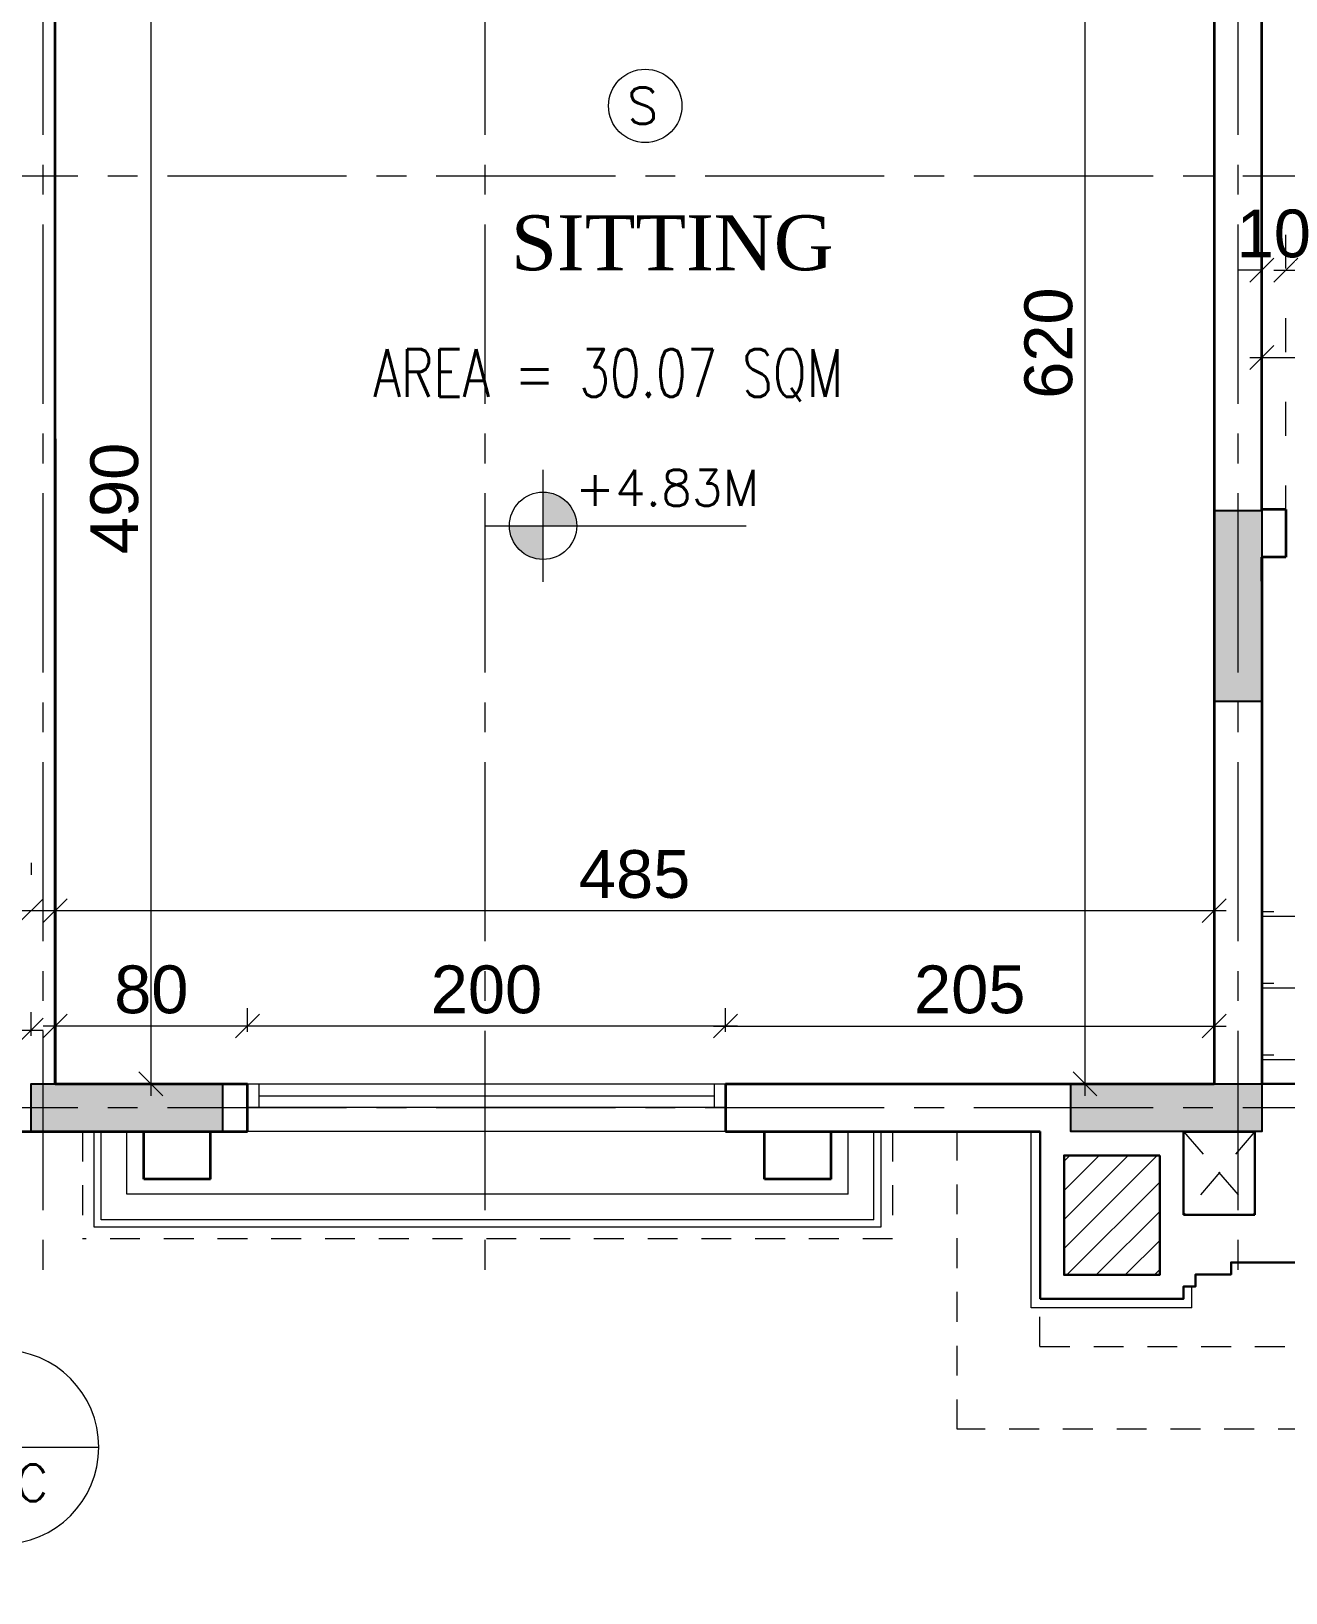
# Model space of a CAD drawing. Header units: millimetres. Extents: x -11627 to -10952, y 10244 to 10588.
# Drawn here: x -11317.61 to -11312.36, y 10448.3 to 10454.83 of the extents above; entities that cross this region are included whole.
import ezdxf
from ezdxf.enums import TextEntityAlignment as Align

# ---------------------------------------------------------------- set-up
doc = ezdxf.new("R2010")
doc.units = ezdxf.units.MM
doc.header["$PDMODE"] = 35
for name, pattern in [('DOT', [0.25, 0, -0.25]), ('GROUND FLOOR XREF - option 3$0$FATHER FR$0$CENTER2', [1.125, 0.75, -0.125, 0.125, -0.125]), ('HIDDEN2', [0.1875, 0.125, -0.0625])]:
    doc.linetypes.add(name, pattern=pattern)
doc.layers.get('0').update_dxf_attribs({"lineweight": 5})
doc.layers.get('DEFPOINTS').update_dxf_attribs({"lineweight": 5})
for name, color, linetype, lineweight in [('A-AXIS LINE', 8, 'GROUND FLOOR XREF - option 3$0$FATHER FR$0$CENTER2', 0), ('A-GEN DIMS INTERNAL', 86, 'Continuous', 5), ('A-LEVEL TAG', 23, 'Continuous', 9), ('A-STAIRS', 5, 'Continuous', 9), ('A-TEXT', 3, 'Continuous', 13), ('A-WALL', 4, 'Continuous', 30), ('CIRCLE', 57, 'Continuous', 5), ('DIM IN', 191, 'Continuous', 5), ('FIRE', 2, 'Continuous', 5), ('IDIM', 15, 'Continuous', 0), ('S-COL HATCH', 5, 'Continuous', 15), ('STAIR', 34, 'Continuous', 5), ('SYMBOLS LEVEL', 233, 'Continuous', 5), ('text1', 32, 'Continuous', 9), ('WALLS', 4, 'Continuous', 35), ('Window', 57, 'Continuous', 13)]:
    doc.layers.add(name, color=color, linetype=linetype, lineweight=lineweight)
for name, color, linetype in [('A-SECTION LINE', 230, 'GROUND FLOOR XREF - option 3$0$FATHER FR$0$CENTER2'), ('CivilDefense', 2, 'Continuous'), ('col1', 6, 'Continuous')]:
    doc.layers.add(name, color=color, linetype=linetype)
doc.styles.add('GROUND FLOOR XREF - option 3$0$STYLE1', font='arial.ttf', dxfattribs={"height": 0.2})
doc.styles.add('ROMANS', font='romans.shx', dxfattribs={"width": 0.85})
doc.styles.add('Section-Numbers', font='ROMANS.shx', dxfattribs={"height": 0.1875})
doc.styles.add('SIMPLEX', font='romans.shx', dxfattribs={"width": 0.75})
doc.styles.add('STYLE2', font='times.ttf', dxfattribs={"height": 0.25})
doc.styles.add('T20-200', font='ROMANS.SHX', dxfattribs={"height": 0.4})
doc.dimstyles.new('DIM 100', dxfattribs={"dimtxt": 0.2, "dimasz": 0.1, "dimexe": 0.15, "dimexo": 0.2, "dimgap": 0.05, "dimtad": 1, "dimdec": 0, "dimlfac": 100, "dimzin": 1, "dimdsep": 46, "dimtxsty": 'GROUND FLOOR XREF - option 3$0$STYLE1', "dimblk": 'OBLIQUE', "dimcen": 0.02, "dimdle": 0.05, "dimclrd": 256, "dimclre": 6, "dimclrt": 3, "dimadec": 1, "dimazin": 0, "dimtfac": 0.9, "dimtdec": 0, "dimtix": 1, "dimtofl": 0, "dimtmove": 2, "dimatfit": 3, "dimldrblk": 'ARCHTICK', "dimfxl": 1, "dimtolj": 1, "dimtzin": 12, "dimlwd": -1, "dimlwe": -1, "dimarcsym": 0})

# ---------------------------------------------------------------- blocks, each defined once
blk = doc.blocks.new('_Oblique')
at = {"color": 0, "linetype": 'ByBlock', "lineweight": -2}
blk.add_line((-0.5, -0.5), (0.5, 0.5), dxfattribs=at)
blk = doc.blocks.new('*D1029')
at = {"layer": 'A-GEN DIMS INTERNAL', "color": 6, "linetype": 'DOT', "transparency": 16777216}
for p, q in [((-11317.5061, 10450.6256), (-11317.5061, 10451.3)), ((-11312.6561, 10450.6256), (-11312.6561, 10451.3))]:
    blk.add_line(p, q, dxfattribs=at)
at = {"layer": 'A-GEN DIMS INTERNAL', "transparency": 16777216}
blk.add_line((-11312.6061, 10451.15), (-11317.5561, 10451.15), dxfattribs=at)
at = {"layer": 'DEFPOINTS', "color": 0, "transparency": 16777216}
for p in [(-11317.5061, 10451.15), (-11317.5061, 10450.4256), (-11312.6561, 10450.4256)]:
    blk.add_point(p, dxfattribs=at)
at = {"layer": 'A-GEN DIMS INTERNAL', "transparency": 16777216, "xscale": 0.1, "yscale": 0.1, "zscale": 0.1, "rotation": 180}
blk.add_blockref('_Oblique', (-11317.5061, 10451.15), dxfattribs=at)
at = {"layer": 'A-GEN DIMS INTERNAL', "transparency": 16777216, "xscale": 0.1, "yscale": 0.1, "zscale": 0.1}
blk.add_blockref('_Oblique', (-11312.6561, 10451.15), dxfattribs=at)
at = {"layer": 'A-GEN DIMS INTERNAL', "color": 3, "transparency": 16777216, "insert": (-11315.0811, 10451.3021), "char_height": 0.2, "attachment_point": 5, "style": 'GROUND FLOOR XREF - option 3$0$STYLE1'}
blk.add_mtext('\\A1;485', dxfattribs=at)
blk = doc.blocks.new('_ArchTick')
at = {"color": 0, "linetype": 'ByBlock', "const_width": 0.15}
blk.add_lwpolyline([(-0.5, -0.5), (0.5, 0.5)], dxfattribs=at)
blk = doc.blocks.new('*D1031')
at = {"layer": 'A-GEN DIMS INTERNAL', "transparency": 16777216}
blk.add_line((-11313.1963, 10456.6756), (-11313.1963, 10450.3756), dxfattribs=at)
at = {"layer": 'A-GEN DIMS INTERNAL', "color": 6, "linetype": 'DOT', "transparency": 16777216}
for p, q in [((-11315.7113, 10456.6256), (-11313.0463, 10456.6256)), ((-11313.3458, 10450.4256), (-11313.0463, 10450.4256))]:
    blk.add_line(p, q, dxfattribs=at)
at = {"layer": 'DEFPOINTS', "color": 0, "transparency": 16777216}
for p in [(-11315.9113, 10456.6256), (-11313.5458, 10450.4256), (-11313.1963, 10450.4256)]:
    blk.add_point(p, dxfattribs=at)
at = {"layer": 'A-GEN DIMS INTERNAL', "transparency": 16777216, "xscale": 0.1, "yscale": 0.1, "zscale": 0.1}
for p, rotation in [((-11313.1963, 10456.6256), 90), ((-11313.1963, 10450.4256), 270)]:
    blk.add_blockref('_Oblique', p, dxfattribs=dict(at, rotation=rotation))
at = {"layer": 'A-GEN DIMS INTERNAL', "color": 3, "transparency": 16777216, "insert": (-11313.3484, 10453.5256), "char_height": 0.2, "attachment_point": 5, "rotation": 90, "style": 'GROUND FLOOR XREF - option 3$0$STYLE1'}
blk.add_mtext('\\A1;620', dxfattribs=at)
blk = doc.blocks.new('*D1035')
at = {"layer": 'A-GEN DIMS INTERNAL', "color": 6, "linetype": 'DOT', "transparency": 16777216}
for p, q in [((-11317.6061, 10451.35), (-11317.6061, 10451.3)), ((-11321.6061, 10450.9135), (-11321.6061, 10451.3))]:
    blk.add_line(p, q, dxfattribs=at)
at = {"layer": 'A-GEN DIMS INTERNAL', "transparency": 16777216}
blk.add_line((-11317.5561, 10451.15), (-11321.6561, 10451.15), dxfattribs=at)
at = {"layer": 'DEFPOINTS', "color": 0, "transparency": 16777216}
for p in [(-11321.6061, 10451.15), (-11317.6061, 10451.15), (-11321.6061, 10450.7135)]:
    blk.add_point(p, dxfattribs=at)
at = {"layer": 'A-GEN DIMS INTERNAL', "transparency": 16777216, "xscale": 0.1, "yscale": 0.1, "zscale": 0.1, "rotation": 180}
blk.add_blockref('_Oblique', (-11321.6061, 10451.15), dxfattribs=at)
at = {"layer": 'A-GEN DIMS INTERNAL', "transparency": 16777216, "xscale": 0.1, "yscale": 0.1, "zscale": 0.1}
blk.add_blockref('_Oblique', (-11317.6061, 10451.15), dxfattribs=at)
at = {"layer": 'A-GEN DIMS INTERNAL', "color": 3, "transparency": 16777216, "insert": (-11319.6061, 10451.3021), "char_height": 0.2, "attachment_point": 5, "style": 'GROUND FLOOR XREF - option 3$0$STYLE1'}
blk.add_mtext('\\A1;400', dxfattribs=at)
blk = doc.blocks.new('*D1056')
at = {"layer": 'A-GEN DIMS INTERNAL', "color": 6, "linetype": 'DOT', "transparency": 16777216}
for p, q in [((-11318.5061, 10450.6256), (-11318.5061, 10450.8002)), ((-11317.6061, 10450.6256), (-11317.6061, 10450.8002))]:
    blk.add_line(p, q, dxfattribs=at)
at = {"layer": 'A-GEN DIMS INTERNAL', "transparency": 16777216}
blk.add_line((-11318.5561, 10450.6502), (-11317.5561, 10450.6502), dxfattribs=at)
at = {"layer": 'DEFPOINTS', "color": 0, "transparency": 16777216}
for p in [(-11317.6061, 10450.6502), (-11318.5061, 10450.4256), (-11317.6061, 10450.4256)]:
    blk.add_point(p, dxfattribs=at)
at = {"layer": 'A-GEN DIMS INTERNAL', "transparency": 16777216, "xscale": 0.1, "yscale": 0.1, "zscale": 0.1, "rotation": 180}
blk.add_blockref('_Oblique', (-11318.5061, 10450.6502), dxfattribs=at)
at = {"layer": 'A-GEN DIMS INTERNAL', "transparency": 16777216, "xscale": 0.1, "yscale": 0.1, "zscale": 0.1}
blk.add_blockref('_Oblique', (-11317.6061, 10450.6502), dxfattribs=at)
at = {"layer": 'A-GEN DIMS INTERNAL', "color": 3, "transparency": 16777216, "insert": (-11318.0561, 10450.8023), "char_height": 0.2, "attachment_point": 5, "style": 'GROUND FLOOR XREF - option 3$0$STYLE1'}
blk.add_mtext('\\A1;90', dxfattribs=at)
blk = doc.blocks.new('*D1057')
at = {"layer": 'A-GEN DIMS INTERNAL', "transparency": 16777216}
blk.add_line((-11317.1053, 10455.3756), (-11317.1053, 10450.3756), dxfattribs=at)
at = {"layer": 'A-GEN DIMS INTERNAL', "color": 6, "linetype": 'DOT', "transparency": 16777216}
for p, q in [((-11317.0806, 10455.3256), (-11316.9553, 10455.3256)), ((-11317.0806, 10450.4256), (-11316.9553, 10450.4256))]:
    blk.add_line(p, q, dxfattribs=at)
at = {"layer": 'DEFPOINTS', "color": 0, "transparency": 16777216}
for p in [(-11317.2806, 10455.3256), (-11317.2806, 10450.4256), (-11317.1053, 10450.4256)]:
    blk.add_point(p, dxfattribs=at)
at = {"layer": 'A-GEN DIMS INTERNAL', "transparency": 16777216, "xscale": 0.1, "yscale": 0.1, "zscale": 0.1}
for p, rotation in [((-11317.1053, 10455.3256), 90), ((-11317.1053, 10450.4256), 270)]:
    blk.add_blockref('_Oblique', p, dxfattribs=dict(at, rotation=rotation))
at = {"layer": 'A-GEN DIMS INTERNAL', "color": 3, "transparency": 16777216, "insert": (-11317.2574, 10452.8756), "char_height": 0.2, "attachment_point": 5, "rotation": 90, "style": 'GROUND FLOOR XREF - option 3$0$STYLE1'}
blk.add_mtext('\\A1;490', dxfattribs=at)
blk = doc.blocks.new('*D1079')
at = {"layer": 'A-GEN DIMS INTERNAL', "color": 6, "linetype": 'DOT', "transparency": 16777216}
for p, q in [((-11314.7011, 10450.6425), (-11314.7011, 10450.8172)), ((-11312.6561, 10450.6425), (-11312.6561, 10450.8172))]:
    blk.add_line(p, q, dxfattribs=at)
at = {"layer": 'A-GEN DIMS INTERNAL', "transparency": 16777216}
blk.add_line((-11314.7511, 10450.6672), (-11312.6061, 10450.6672), dxfattribs=at)
at = {"layer": 'DEFPOINTS', "color": 0, "transparency": 16777216}
for p in [(-11312.6561, 10450.6672), (-11314.7011, 10450.4425, 5.562), (-11312.6561, 10450.4425)]:
    blk.add_point(p, dxfattribs=at)
at = {"layer": 'A-GEN DIMS INTERNAL', "transparency": 16777216, "xscale": 0.1, "yscale": 0.1, "zscale": 0.1, "rotation": 180}
blk.add_blockref('_Oblique', (-11314.7011, 10450.6672), dxfattribs=at)
at = {"layer": 'A-GEN DIMS INTERNAL', "transparency": 16777216, "xscale": 0.1, "yscale": 0.1, "zscale": 0.1}
blk.add_blockref('_Oblique', (-11312.6561, 10450.6672), dxfattribs=at)
at = {"layer": 'A-GEN DIMS INTERNAL', "color": 3, "transparency": 16777216, "insert": (-11313.6786, 10450.8193), "char_height": 0.2, "attachment_point": 5, "style": 'GROUND FLOOR XREF - option 3$0$STYLE1'}
blk.add_mtext('\\A1;205', dxfattribs=at)
blk = doc.blocks.new('*D1080')
at = {"layer": 'A-GEN DIMS INTERNAL', "color": 6, "linetype": 'DOT', "transparency": 16777216}
for p, q in [((-11316.7011, 10450.6425), (-11316.7011, 10450.8172)), ((-11314.7011, 10450.6425), (-11314.7011, 10450.8172))]:
    blk.add_line(p, q, dxfattribs=at)
at = {"layer": 'A-GEN DIMS INTERNAL', "transparency": 16777216}
blk.add_line((-11314.6511, 10450.6672), (-11316.7511, 10450.6672), dxfattribs=at)
at = {"layer": 'DEFPOINTS', "color": 0, "transparency": 16777216}
for p in [(-11316.7011, 10450.6672), (-11316.7011, 10450.4425, 5.562), (-11314.7011, 10450.4425, 5.562)]:
    blk.add_point(p, dxfattribs=at)
at = {"layer": 'A-GEN DIMS INTERNAL', "transparency": 16777216, "xscale": 0.1, "yscale": 0.1, "zscale": 0.1, "rotation": 180}
blk.add_blockref('_Oblique', (-11316.7011, 10450.6672), dxfattribs=at)
at = {"layer": 'A-GEN DIMS INTERNAL', "transparency": 16777216, "xscale": 0.1, "yscale": 0.1, "zscale": 0.1}
blk.add_blockref('_Oblique', (-11314.7011, 10450.6672), dxfattribs=at)
at = {"layer": 'A-GEN DIMS INTERNAL', "color": 3, "transparency": 16777216, "insert": (-11315.7011, 10450.8193), "char_height": 0.2, "attachment_point": 5, "style": 'GROUND FLOOR XREF - option 3$0$STYLE1'}
blk.add_mtext('\\A1;200', dxfattribs=at)
blk = doc.blocks.new('*D1081')
at = {"layer": 'A-GEN DIMS INTERNAL', "color": 6, "linetype": 'DOT', "transparency": 16777216}
for p, q in [((-11317.5061, 10450.6425), (-11317.5061, 10450.8172)), ((-11316.7011, 10450.6425), (-11316.7011, 10450.8172))]:
    blk.add_line(p, q, dxfattribs=at)
at = {"layer": 'A-GEN DIMS INTERNAL', "transparency": 16777216}
blk.add_line((-11316.6511, 10450.6672), (-11317.5561, 10450.6672), dxfattribs=at)
at = {"layer": 'DEFPOINTS', "color": 0, "transparency": 16777216}
for p in [(-11317.5061, 10450.6672), (-11317.5061, 10450.4425), (-11316.7011, 10450.4425, 5.562)]:
    blk.add_point(p, dxfattribs=at)
at = {"layer": 'A-GEN DIMS INTERNAL', "transparency": 16777216, "xscale": 0.1, "yscale": 0.1, "zscale": 0.1, "rotation": 180}
blk.add_blockref('_Oblique', (-11317.5061, 10450.6672), dxfattribs=at)
at = {"layer": 'A-GEN DIMS INTERNAL', "transparency": 16777216, "xscale": 0.1, "yscale": 0.1, "zscale": 0.1}
blk.add_blockref('_Oblique', (-11316.7011, 10450.6672), dxfattribs=at)
at = {"layer": 'A-GEN DIMS INTERNAL', "color": 3, "transparency": 16777216, "insert": (-11317.1036, 10450.8193), "char_height": 0.2, "attachment_point": 5, "style": 'GROUND FLOOR XREF - option 3$0$STYLE1'}
blk.add_mtext('\\A1;80', dxfattribs=at)
blk = doc.blocks.new('*D1082')
at = {"layer": 'A-GEN DIMS INTERNAL', "transparency": 16777216}
blk.add_line((-11311.8268, 10461.2756), (-11311.8268, 10452.7794), dxfattribs=at)
at = {"layer": 'A-GEN DIMS INTERNAL', "color": 6, "linetype": 'DOT', "transparency": 16777216}
for p, q in [((-11312.2561, 10461.2256), (-11311.6768, 10461.2256)), ((-11312.2561, 10452.8294), (-11311.6768, 10452.8294))]:
    blk.add_line(p, q, dxfattribs=at)
at = {"layer": 'DEFPOINTS', "color": 0, "transparency": 16777216}
for p in [(-11312.4561, 10461.2256), (-11312.4561, 10452.8294), (-11311.8268, 10452.8294)]:
    blk.add_point(p, dxfattribs=at)
at = {"layer": 'A-GEN DIMS INTERNAL', "transparency": 16777216, "xscale": 0.1, "yscale": 0.1, "zscale": 0.1}
for p, rotation in [((-11311.8268, 10461.2256), 90), ((-11311.8268, 10452.8294), 270)]:
    blk.add_blockref('_Oblique', p, dxfattribs=dict(at, rotation=rotation))
at = {"layer": 'A-GEN DIMS INTERNAL', "color": 3, "transparency": 16777216, "insert": (-11311.9789, 10457.0275), "char_height": 0.2, "attachment_point": 5, "rotation": 90, "style": 'GROUND FLOOR XREF - option 3$0$STYLE1'}
blk.add_mtext('\\A1;840', dxfattribs=at)
blk = doc.blocks.new('TGTGTGTGTGTGTG')
at = {"layer": 'A-AXIS LINE'}
for p, q in [((-11392.0385, 10474.272), (-11392.0385, 10449.6118)), ((-11390.1885, 10474.272), (-11390.1885, 10449.6118)), ((-11387.0367, 10474.272), (-11387.0367, 10449.6118)), ((-11398.2667, 10454.2256), (-11373.8915, 10454.2256)), ((-11398.2667, 10450.3256), (-11373.8915, 10450.3256))]:
    blk.add_line(p, q, dxfattribs=at)
blk = doc.blocks.new('*D1097')
at = {"layer": 'A-GEN DIMS INTERNAL', "color": 6, "linetype": 'DOT', "transparency": 16777216}
for p, q in [((-11312.3561, 10452.7874), (-11312.3561, 10453.9811)), ((-11309.8061, 10452.8294), (-11309.8061, 10453.9811))]:
    blk.add_line(p, q, dxfattribs=at)
at = {"layer": 'A-GEN DIMS INTERNAL', "transparency": 16777216}
blk.add_line((-11312.4061, 10453.8311), (-11309.7561, 10453.8311), dxfattribs=at)
at = {"layer": 'DEFPOINTS', "color": 0, "transparency": 16777216}
for p in [(-11309.8061, 10453.8311), (-11309.8061, 10452.6294), (-11312.3561, 10452.5874)]:
    blk.add_point(p, dxfattribs=at)
at = {"layer": 'A-GEN DIMS INTERNAL', "transparency": 16777216, "xscale": 0.1, "yscale": 0.1, "zscale": 0.1, "rotation": 180}
blk.add_blockref('_Oblique', (-11312.3561, 10453.8311), dxfattribs=at)
at = {"layer": 'A-GEN DIMS INTERNAL', "transparency": 16777216, "xscale": 0.1, "yscale": 0.1, "zscale": 0.1}
blk.add_blockref('_Oblique', (-11309.8061, 10453.8311), dxfattribs=at)
at = {"layer": 'A-GEN DIMS INTERNAL', "color": 3, "transparency": 16777216, "insert": (-11311.0811, 10453.9832), "char_height": 0.2, "attachment_point": 5, "style": 'GROUND FLOOR XREF - option 3$0$STYLE1'}
blk.add_mtext('\\A1;255', dxfattribs=at)
blk = doc.blocks.new('*D1098')
at = {"layer": 'A-GEN DIMS INTERNAL', "color": 6, "linetype": 'DOT', "transparency": 16777216}
for p, q in [((-11312.4561, 10452.8294), (-11312.4561, 10453.9811)), ((-11312.3561, 10452.8294), (-11312.3561, 10453.9811))]:
    blk.add_line(p, q, dxfattribs=at)
at = {"layer": 'A-GEN DIMS INTERNAL', "transparency": 16777216}
for p, q in [((-11312.4561, 10453.8311), (-11312.5561, 10453.8311)), ((-11312.3561, 10453.8311), (-11312.2561, 10453.8311))]:
    blk.add_line(p, q, dxfattribs=at)
at = {"layer": 'DEFPOINTS', "color": 0, "transparency": 16777216}
for p in [(-11312.4561, 10453.8311), (-11312.4561, 10452.6294), (-11312.3561, 10452.6294)]:
    blk.add_point(p, dxfattribs=at)
at = {"layer": 'A-GEN DIMS INTERNAL', "transparency": 16777216, "xscale": 0.1, "yscale": 0.1, "zscale": 0.1}
blk.add_blockref('_Oblique', (-11312.4561, 10453.8311), dxfattribs=at)
at = {"layer": 'A-GEN DIMS INTERNAL', "transparency": 16777216, "xscale": 0.1, "yscale": 0.1, "zscale": 0.1, "rotation": 180}
blk.add_blockref('_Oblique', (-11312.3561, 10453.8311), dxfattribs=at)
at = {"layer": 'A-GEN DIMS INTERNAL', "color": 3, "transparency": 16777216, "insert": (-11312.4061, 10453.9832), "char_height": 0.2, "attachment_point": 5, "style": 'GROUND FLOOR XREF - option 3$0$STYLE1'}
blk.add_mtext('\\A1;10', dxfattribs=at)
blk = doc.blocks.new('*D1100')
at = {"layer": 'A-GEN DIMS INTERNAL', "transparency": 16777216}
blk.add_line((-11312.5061, 10453.4655), (-11309.6561, 10453.4655), dxfattribs=at)
at = {"layer": 'A-GEN DIMS INTERNAL', "color": 6, "linetype": 'DOT', "transparency": 16777216}
for p, q in [((-11312.4561, 10453.3466), (-11312.4561, 10453.3155)), ((-11309.7061, 10453.3466), (-11309.7061, 10453.3155))]:
    blk.add_line(p, q, dxfattribs=at)
at = {"layer": 'DEFPOINTS', "color": 0, "transparency": 16777216}
for p in [(-11312.4561, 10453.5466), (-11309.7061, 10453.5466), (-11309.7061, 10453.4655)]:
    blk.add_point(p, dxfattribs=at)
at = {"layer": 'A-GEN DIMS INTERNAL', "transparency": 16777216, "xscale": 0.1, "yscale": 0.1, "zscale": 0.1, "rotation": 180}
blk.add_blockref('_Oblique', (-11312.4561, 10453.4655), dxfattribs=at)
at = {"layer": 'A-GEN DIMS INTERNAL', "transparency": 16777216, "xscale": 0.1, "yscale": 0.1, "zscale": 0.1}
blk.add_blockref('_Oblique', (-11309.7061, 10453.4655), dxfattribs=at)
at = {"layer": 'A-GEN DIMS INTERNAL', "color": 3, "transparency": 16777216, "insert": (-11311.0811, 10453.6176), "char_height": 0.2, "attachment_point": 5, "style": 'GROUND FLOOR XREF - option 3$0$STYLE1'}
blk.add_mtext('\\A1;275', dxfattribs=at)
blk = doc.blocks.new('DDW')
at = {"layer": 'SYMBOLS LEVEL'}
h = blk.add_hatch(color=256, dxfattribs=at)
edge = h.paths.add_edge_path()
edge.add_line((-11621.43, 10035.1153), (-11621.43, 10034.9745))
edge.add_line((-11621.43, 10034.9745), (-11621.2892, 10034.9745))
edge.add_arc((-11621.43, 10034.9745), 0.1408, 0, 90)
edge = h.paths.add_edge_path()
edge.add_line((-11621.43, 10034.8337), (-11621.43, 10034.9745))
edge.add_line((-11621.43, 10034.9745), (-11621.5709, 10034.9745))
edge.add_arc((-11621.43, 10034.9745), 0.1408, 180, 270)
for p, q in [((-11621.43, 10034.7402), (-11621.43, 10035.2088)), ((-11621.6737, 10034.9745), (-11620.5802, 10034.9745))]:
    blk.add_line(p, q, dxfattribs=at)
blk.add_circle((-11621.43, 10034.9745), 0.1408, dxfattribs=at)
blk = doc.blocks.new('*X12')
at = {"color": 0}
for p, q in [((3.917, 7.806), (5.463, 9.352)), ((4.431, 7.966), (5.65, 9.185)), ((4.863, 8.045), (5.837, 9.019)), ((6.143, 7.999), (5.012, 9.13)), ((6.624, 7.872), (5.199, 9.297)), ((7.243, 7.607), (5.782, 9.068)), ((4.706, 8.022), (4.266, 8.462)), ((5.02, 8.061), (4.453, 8.629)), ((5.359, 8.076), (4.639, 8.796)), ((5.729, 8.059), (4.826, 8.963)), ((5.246, 8.074), (6.023, 8.852)), ((5.594, 8.069), (6.21, 8.685)), ((5.916, 8.038), (6.396, 8.518)), ((3.196, 7.439), (3.825, 8.068)), ((3.631, 7.682), (3.519, 7.794)), ((3.877, 7.79), (3.706, 7.961)), ((4.137, 7.884), (3.893, 8.128)), ((4.413, 7.962), (4.079, 8.295)), ((6.216, 7.984), (6.583, 8.351)), ((6.497, 7.912), (6.77, 8.184)), ((6.762, 7.823), (6.956, 8.017)), ((7.013, 7.72), (7.143, 7.85)), ((2.774, 7.126), (2.773, 7.127)), ((2.971, 7.282), (2.96, 7.294)), ((3.179, 7.428), (3.146, 7.46)), ((3.399, 7.561), (3.333, 7.627)), ((7.249, 7.603), (7.33, 7.683)), ((7.474, 7.474), (7.516, 7.516)), ((7.686, 7.332), (7.703, 7.349)), ((7.886, 7.179), (7.889, 7.182)), ((2.098, 6.388), (2.026, 6.459)), ((2.25, 6.589), (2.213, 6.626)), ((2.414, 6.779), (2.4, 6.793)), ((2.588, 6.958), (2.586, 6.96)), ((8.076, 7.015), (8.076, 7.015)), ((8.254, 6.84), (8.263, 6.848)), ((8.421, 6.653), (8.449, 6.682)), ((8.577, 6.456), (8.636, 6.515)), ((-0.167, 4.076), (2, 6.242)), ((1.61, 5.461), (1.28, 5.791)), ((1.712, 5.712), (1.466, 5.958)), ((1.828, 5.95), (1.653, 6.125)), ((1.957, 6.175), (1.84, 6.292)), ((8.722, 6.247), (8.823, 6.348)), ((8.855, 6.026), (9.009, 6.181)), ((10.773, 4.076), (8.893, 5.956)), ((8.975, 5.793), (9.196, 6.014)), ((9.082, 5.547), (9.382, 5.847)), ((11.127, 4.076), (9.131, 6.072)), ((0.187, 4.076), (1.633, 5.522)), ((1.398, 4.612), (0.72, 5.29)), ((1.451, 4.913), (0.907, 5.457)), ((1.522, 5.195), (1.093, 5.624)), ((10.42, 4.076), (9.158, 5.337)), ((9.175, 5.286), (9.569, 5.68)), ((9.252, 5.009), (9.756, 5.513)), ((9.311, 4.715), (9.942, 5.346)), ((9.349, 4.399), (10.129, 5.179)), ((-0.52, 4.076), (0.476, 5.072)), ((0.52, 4.076), (-0.027, 4.623)), ((0.874, 4.076), (0.16, 4.79)), ((1.227, 4.076), (0.347, 4.957)), ((1.368, 4.289), (0.533, 5.123)), ((0.541, 4.076), (1.472, 5.008)), ((0.894, 4.076), (1.394, 4.576)), ((10.066, 4.076), (9.285, 4.857)), ((9.379, 4.076), (10.316, 5.012)), ((9.733, 4.076), (10.502, 4.845)), ((10.086, 4.076), (10.689, 4.678)), ((10.44, 4.076), (10.875, 4.512)), ((-0.541, 4.076), (-0.586, 4.122)), ((-0.187, 4.076), (-0.4, 4.289)), ((0.167, 4.076), (-0.213, 4.456)), ((1.248, 4.076), (1.364, 4.192)), ((9.712, 4.076), (9.345, 4.443)), ((10.794, 4.076), (11.062, 4.345)), ((11.147, 4.076), (11.249, 4.178))]:
    blk.add_line(p, q, dxfattribs=at)
blk = doc.blocks.new('Section-Right')
at = {"color": 0}
for p, q in [((0, 0.4), (0, 0.6)), ((0, 0.6), (0.5367, 0)), ((0.4, 0), (-0.4, 0)), ((0, -0.6), (0.5367, 0)), ((0, -0.6), (0, -0.4))]:
    blk.add_line(p, q, dxfattribs=at)
blk.add_circle((0, 0), 0.4, dxfattribs=at)
at = {"color": 0, "xscale": -0.0999999999999979, "yscale": 0.0999999999999979, "zscale": 0.0999999999999979, "rotation": 270}
blk.add_blockref('*X12', (-0.4076, -0.5362), dxfattribs=at)
at = {"color": 0, "style": 'Section-Numbers'}
for tag, p in [('00', (0, 0.1472)), ('0000', (0, -0.1472))]:
    blk.add_attdef(tag, text='', height=0.15, dxfattribs=at).set_placement(p, align=Align.MIDDLE_CENTER)
blk = doc.blocks.new('1220')
at = {"layer": 'CIRCLE'}
ref = blk.add_blockref('Section-Right', (-11265.1899, 10178.6548), dxfattribs=dict(at, xscale=-1.016, yscale=1.016, zscale=1.016))
ref.add_attrib('00', 'A', dxfattribs={"layer": '0', "color": 0, "height": 0.1524, "style": 'Section-Numbers'}).set_placement((-11265.1899, 10178.8043), align=Align.MIDDLE_CENTER)
ref.add_attrib('0000', 'SEC', dxfattribs={"layer": '0', "color": 0, "height": 0.1524, "style": 'Section-Numbers'}).set_placement((-11265.1899, 10178.5052), align=Align.MIDDLE_CENTER)
blk = doc.blocks.new('GRGRGRGR')
at = {"layer": 'STAIR', "linetype": 'HIDDEN2'}
for p, q in [((-11256.7558, 10353.105, -5.5638), (-11256.7558, 10352.6558, -5.5638)), ((-11253.365, 10353.105, -5.5638), (-11253.365, 10352.6558, -5.5638)), ((-11253.365, 10352.6558), (-11256.7558, 10352.6558))]:
    blk.add_line(p, q, dxfattribs=at)
at = {"layer": 'STAIR'}
for p, q in [((-11256.7065, 10352.705, -5.8761), (-11256.7065, 10353.105, -5.8761)), ((-11256.6765, 10352.735, -5.5638), (-11256.6765, 10353.105, -5.5638)), ((-11256.5691, 10352.8424, -5.5638), (-11256.5691, 10353.105, -5.5638)), ((-11253.5516, 10352.8424, -5.5638), (-11253.5516, 10353.105, -5.5638)), ((-11253.4441, 10352.735, -5.5638), (-11253.4441, 10353.105, -5.5638)), ((-11253.4141, 10353.105, -5.5638), (-11253.4141, 10352.705, -5.5638)), ((-11253.5516, 10352.8424), (-11256.5691, 10352.8424)), ((-11253.4141, 10352.705), (-11256.7065, 10352.705)), ((-11253.4441, 10352.735), (-11256.6765, 10352.735))]:
    blk.add_line(p, q, dxfattribs=at)
at = {"layer": 'WALLS'}
for p, q in [((-11256.4981, 10352.905, -0.0018), (-11256.4981, 10353.105, -0.0018)), ((-11256.22, 10352.905, -0.0018), (-11256.22, 10353.105, -0.0018)), ((-11253.9008, 10352.905, -0.0018), (-11253.9008, 10353.105, -0.0018)), ((-11253.6227, 10352.905, -0.0018), (-11253.6227, 10353.105, -0.0018)), ((-11256.22, 10352.905, 0.4917), (-11256.4981, 10352.905, 1.3724)), ((-11253.6227, 10352.905, 0.4917), (-11253.9008, 10352.905, 1.3724))]:
    blk.add_line(p, q, dxfattribs=at)
blk = doc.blocks.new('gcol')
at = {"layer": 'S-COL HATCH', "linetype": 'Continuous'}
h = blk.add_hatch(color=256, dxfattribs=at)
h.dxf.hatch_style = 1
h.paths.add_polyline_path([(51.7893, 2.6), (51.9893, 2.6), (51.9893, 1.8), (51.7893, 1.8)])
h = blk.add_hatch(color=256, dxfattribs=at)
h.dxf.hatch_style = 1
h.paths.add_polyline_path([(47.6393, 0.2), (47.6393, 0), (46.8393, 0), (46.8393, 0.2)])
h = blk.add_hatch(color=256, dxfattribs=at)
h.dxf.hatch_style = 1
h.paths.add_polyline_path([(51.9893, 0.2), (51.9893, 0), (51.1893, 0), (51.1893, 0.2)])
at = {"layer": 'col1'}
for points in [[(51.7893, 2.6), (51.9893, 2.6), (51.9893, 1.8), (51.7893, 1.8)], [(47.6393, 0.2), (47.6393, 0), (46.8393, 0), (46.8393, 0.2)], [(51.9893, 0.2), (51.9893, 0), (51.1893, 0), (51.1893, 0.2)]]:
    blk.add_lwpolyline(points, close=True, dxfattribs=at)

msp = doc.modelspace()

# ---------------------------------------------------------------- hatches: boundary and pattern name
h = msp.add_hatch()
h.set_pattern_fill('ANSI31', color=256, scale=0.69)
h.set_pattern_definition([(45, (-11163.8754, 11108.39321), (-0.06098796, 0.06098796), [])])
h.paths.add_polyline_path([(-11312.8837, 10449.6256), (-11313.2837, 10449.6256), (-11313.2837, 10450.1256), (-11312.8837, 10450.1256)])

# ---------------------------------------------------------------- linework, layer by layer
at = {"layer": 'A-STAIRS'}
for p, q in [((-11313.4218, 10449.4875), (-11313.4218, 10450.2256)), ((-11312.7498, 10449.4875), (-11312.7498, 10449.5775)), ((-11312.7498, 10449.4875), (-11313.4218, 10449.4875))]:
    msp.add_line(p, q, dxfattribs=at)
at = {"layer": 'A-WALL'}
for p, q in [((-11312.585, 10450.2256), (-11312.7837, 10450.2256)), ((-11312.7837, 10450.2256), (-11312.7837, 10449.8775)), ((-11312.585, 10450.2256), (-11312.4849, 10450.2256)), ((-11312.585, 10450.2256), (-11312.585, 10450.2256)), ((-11312.4849, 10450.2256), (-11312.4849, 10449.8775)), ((-11312.8837, 10450.1256), (-11312.8837, 10449.6256)), ((-11312.4849, 10449.8775), (-11312.7837, 10449.8775))]:
    msp.add_line(p, q, dxfattribs=at)
for points in [[(-11312.4561, 10450.4256), (-11312.2849, 10450.4256), (-11312.2849, 10449.7775), (-11312.2849, 10449.7775), (-11312.2849, 10449.7275), (-11312.2837, 10449.7275), (-11312.2837, 10449.6775), (-11312.585, 10449.6775), (-11312.585, 10449.6275), (-11312.7337, 10449.6275), (-11312.7337, 10449.5775), (-11312.7837, 10449.5775), (-11312.7837, 10449.5256), (-11313.3837, 10449.5256), (-11313.3837, 10450.2256)], [(-11312.8837, 10449.6775), (-11312.8837, 10449.6256), (-11313.2837, 10449.6256), (-11313.2837, 10450.1256), (-11312.8837, 10450.1256)]]:
    msp.add_lwpolyline(points, dxfattribs=at)
at = {"layer": 'FIRE'}
msp.add_circle((-11315.0366, 10454.5186), 0.1535, dxfattribs=at)
at = {"layer": 'IDIM', "color": 8, "linetype": 'HIDDEN2'}
for p, q in [((-11312.7837, 10450.2256), (-11312.4849, 10449.8775)), ((-11312.4849, 10450.2256), (-11312.7837, 10449.8775))]:
    msp.add_line(p, q, dxfattribs=at)
at = {"layer": 'STAIR', "linetype": 'HIDDEN2'}
for p, q in [((-11309.7061, 10451.1456), (-11312.4561, 10451.1456)), ((-11309.7061, 10450.8456), (-11312.4561, 10450.8456)), ((-11309.7061, 10450.5456), (-11312.4561, 10450.5456)), ((-11313.7313, 10448.9792), (-11313.7313, 10450.2256)), ((-11313.3849, 10449.3256), (-11313.3849, 10450.2256)), ((-11313.3849, 10449.3256), (-11308.7849, 10449.3256)), ((-11308.4385, 10448.9792), (-11313.7313, 10448.9792))]:
    msp.add_line(p, q, dxfattribs=at)
at = {"layer": 'STAIR'}
for p, q in [((-11309.7061, 10451.1256), (-11312.4561, 10451.1256)), ((-11309.7061, 10450.8256), (-11312.4561, 10450.8256)), ((-11309.7061, 10450.5256), (-11312.4561, 10450.5256))]:
    msp.add_line(p, q, dxfattribs=at)
at = {"layer": 'WALLS'}
for p, q in [((-11312.6561, 10455.5256), (-11312.6561, 10450.4256)), ((-11312.4561, 10452.8294), (-11312.4561, 10455.5256)), ((-11317.5061, 10450.4256), (-11317.5061, 10455.3256)), ((-11312.4561, 10452.8294), (-11312.4561, 10453.7256)), ((-11317.5061, 10453.1256), (-11317.5061, 10450.4256)), ((-11312.3561, 10452.8294), (-11312.4561, 10452.8294)), ((-11312.3561, 10452.8294), (-11312.3561, 10452.6294)), ((-11312.4561, 10452.6294), (-11312.4561, 10450.4256)), ((-11312.4561, 10452.5294), (-11312.4561, 10452.6294)), ((-11312.3561, 10452.6294), (-11312.4561, 10452.6294)), ((-11317.5061, 10450.4256), (-11316.7011, 10450.4256, 5.562)), ((-11316.7011, 10450.2256, 5.562), (-11316.7011, 10450.4256, 5.562)), ((-11314.7011, 10450.4256, 5.562), (-11314.7011, 10450.2256, 5.562)), ((-11314.7011, 10450.4256, 5.562), (-11312.6561, 10450.4256)), ((-11317.7061, 10450.2256), (-11316.7011, 10450.2256, 5.562)), ((-11314.7011, 10450.2256, 5.562), (-11313.3837, 10450.2256)), ((-11312.7837, 10450.2256), (-11312.4849, 10450.2256))]:
    msp.add_line(p, q, dxfattribs=at)
at = {"layer": 'Window'}
for p, q in [((-11316.7011, 10450.4256, 5.562), (-11314.7011, 10450.4256, 5.562)), ((-11316.6541, 10450.4256, 5.562), (-11316.6541, 10450.3256, 5.562)), ((-11314.7481, 10450.4256, 5.562), (-11314.7481, 10450.3256, 5.562)), ((-11314.7011, 10450.3256, 5.562), (-11316.7011, 10450.3256, 5.562)), ((-11316.6541, 10450.3756, 5.562), (-11314.7481, 10450.3756, 5.562)), ((-11314.7011, 10450.2256, 5.562), (-11316.7011, 10450.2256, 5.562))]:
    msp.add_line(p, q, dxfattribs=at)

# ---------------------------------------------------------------- block references
msp.add_blockref('gcol', (-11364.4453, 10450.2256))
at = {"layer": 'A-LEVEL TAG', "ltscale": 0.3}
msp.add_blockref('DDW', (305.9659, 417.7865), dxfattribs=at)
at = {"layer": 'A-SECTION LINE'}
msp.add_blockref('1220', (-52.5397, 270.2499), dxfattribs=at)
at = {"layer": 'DIM IN'}
for name, p in [('TGTGTGTGTGTGTG', (74.4806, 0)), ('GRGRGRGR', (-60.6363, 97.1206, 5.562))]:
    msp.add_blockref(name, p, dxfattribs=at)

# ---------------------------------------------------------------- texts
at = {"layer": 'A-LEVEL TAG', "insert": (-11315.3302, 10452.9949), "char_height": 0.15, "width": 0.6675, "attachment_point": 1, "style": 'T20-200'}
msp.add_mtext('+4.83M', dxfattribs=at)
at = {"layer": 'A-TEXT', "style": 'STYLE2'}
msp.add_text('SITTING', height=0.23, dxfattribs=at).set_placement((-11315.5988, 10453.8307))
at = {"layer": 'CivilDefense', "style": 'ROMANS'}
msp.add_text('S', height=0.1525, dxfattribs=at).set_placement((-11315.1126, 10454.4428))
at = {"layer": 'text1', "style": 'SIMPLEX', "width": 0.75}
msp.add_text('AREA = 30.07 SQM', height=0.2, dxfattribs=at).set_placement((-11316.1742, 10453.3007))

# ---------------------------------------------------------------- dimensions: what is measured, and where the dimension line sits
at = {"layer": 'A-GEN DIMS INTERNAL'}
for base, p1, p2, angle, picture, middle in [((-11311.8268, 10452.8294), (-11312.4561, 10461.2256), (-11312.4561, 10452.8294), 90, '*D1082', (-11311.9789, 10457.0275)), ((-11313.1963, 10450.4256), (-11315.9113, 10456.6256), (-11313.5458, 10450.4256), 270, '*D1031', (-11313.3484, 10453.5256)), ((-11317.1053, 10450.4256), (-11317.2806, 10455.3256), (-11317.2806, 10450.4256), 90, '*D1057', (-11317.2574, 10452.8756)), ((-11321.6061, 10451.15), (-11317.6061, 10451.15), (-11321.6061, 10450.7135), 180, '*D1035', (-11319.6061, 10451.3021)), ((-11317.5061, 10451.15), (-11312.6561, 10450.4256), (-11317.5061, 10450.4256), 180, '*D1029', (-11315.0811, 10451.3021)), ((-11317.6061, 10450.6502), (-11318.5061, 10450.4256), (-11317.6061, 10450.4256), 180, '*D1056', (-11318.0561, 10450.8023)), ((-11317.50607, 10450.66715), (-11316.7011, 10450.44253, 5.56201), (-11317.50607, 10450.44253), 180, '*D1081', (-11317.10358, 10450.81927)), ((-11316.7011, 10450.6672), (-11314.7011, 10450.4425, 5.562), (-11316.7011, 10450.4425, 5.562), 180, '*D1080', (-11315.7011, 10450.8193)), ((-11312.65607, 10450.66715), (-11314.7011, 10450.44253, 5.56201), (-11312.65607, 10450.44253), 180, '*D1079', (-11313.67858, 10450.81927))]:
    dim = msp.add_linear_dim(base=base, p1=p1, p2=p2, angle=angle, dimstyle='DIM 100', dxfattribs=at)
    dim.commit()
    dim.dimension.update_dxf_attribs({"geometry": picture, "text_midpoint": middle})
for base, p1, p2, picture, middle in [((-11312.4561, 10453.8311), (-11312.3561, 10452.6294), (-11312.4561, 10452.6294), '*D1098', (-11312.4061, 10453.9832)), ((-11309.8061, 10453.8311), (-11312.3561, 10452.5874), (-11309.8061, 10452.6294), '*D1097', (-11311.0811, 10453.9832)), ((-11309.7061, 10453.4655), (-11312.4561, 10453.5466), (-11309.7061, 10453.5466), '*D1100', (-11311.0811, 10453.6176))]:
    dim = msp.add_linear_dim(base=base, p1=p1, p2=p2, dimstyle='DIM 100', dxfattribs=at)
    dim.commit()
    dim.dimension.update_dxf_attribs({"geometry": picture, "text_midpoint": middle})

doc.saveas('drawing.dxf')
